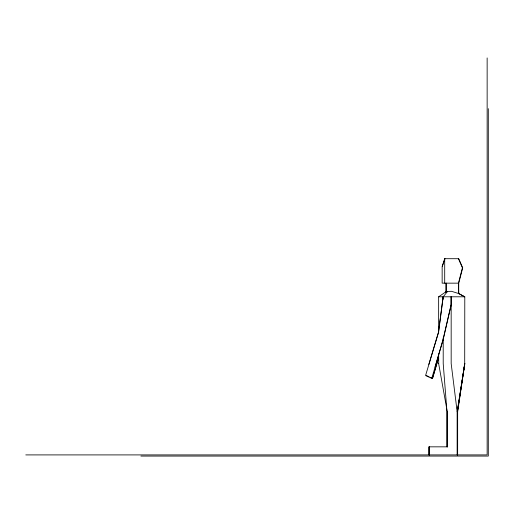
<?xml version="1.0" encoding="UTF-8"?>
<svg xmlns="http://www.w3.org/2000/svg" width="514" height="514" viewBox="0 0 514 514"><rect width="100%" height="100%" fill="white"/><g stroke="black" fill="none" stroke-linecap="round" stroke-linejoin="round"><path stroke-width="0.77" d="M443.094 296.796L438.455 332.288L428.817 364.439M464.701 296.796L458.488 293.494L451.408 291.277L447.476 291.509L443.209 296.796L438.57 332.288L425.566 375.541L431.76 378.375L443.209 339.42L451.17 304.866M457.646 454.909L457.646 411.772L464.791 363.546L457.164 411.772L457.164 454.909M464.791 363.546L457.447 411.772L457.447 454.909M458.456 283.156L462.42 267.826L458.456 258.703M458.713 293.494L458.488 283.156L442.149 283.156L442.149 266.477L444.7 258.703L458.739 258.703L462.703 267.826L458.739 283.156L458.713 293.494L464.791 296.796L464.701 363.546L457.357 411.772L457.357 454.909M435.011 367.279L443.094 339.42L451.054 304.866L451.054 296.796M438.622 357.487L432.512 378.375L438.474 358.245M442.31 266.477L444.983 258.703M438.641 333.348L438.641 296.796L446.056 291.721M445.985 283.156L445.985 292.524L447.476 291.509M438.641 296.796L464.791 296.796M438.641 354.005L438.731 363.546M426.363 375.541L429.119 376.801M447.469 446.839L428.946 446.839L428.946 454.909M25.79 454.909L487.144 454.909L487.144 57.934M140.894 456.066L488.3 456.066L488.3 108.66M430.449 377.43L432.557 378.375M438.641 363.546L446.435 407.024M446.627 408.611L447.186 411.772L447.186 446.839M457.164 411.772L451.17 363.546L451.17 296.796M457.171 407.814L457.646 411.772M447.276 411.772L447.276 446.839M446.987 446.839L446.987 411.772L443.209 363.546L443.209 337.839M446.21 283.156L446.21 292.524M444.7 258.703L444.7 283.156M443.209 296.796L443.209 299.161M429.434 446.839L429.434 454.909M429.235 446.839L429.235 454.909M429.145 446.839L429.145 454.909M445.985 292.524A21.794 0.385 -90 0 1 446.146 291.714"/></g></svg>
